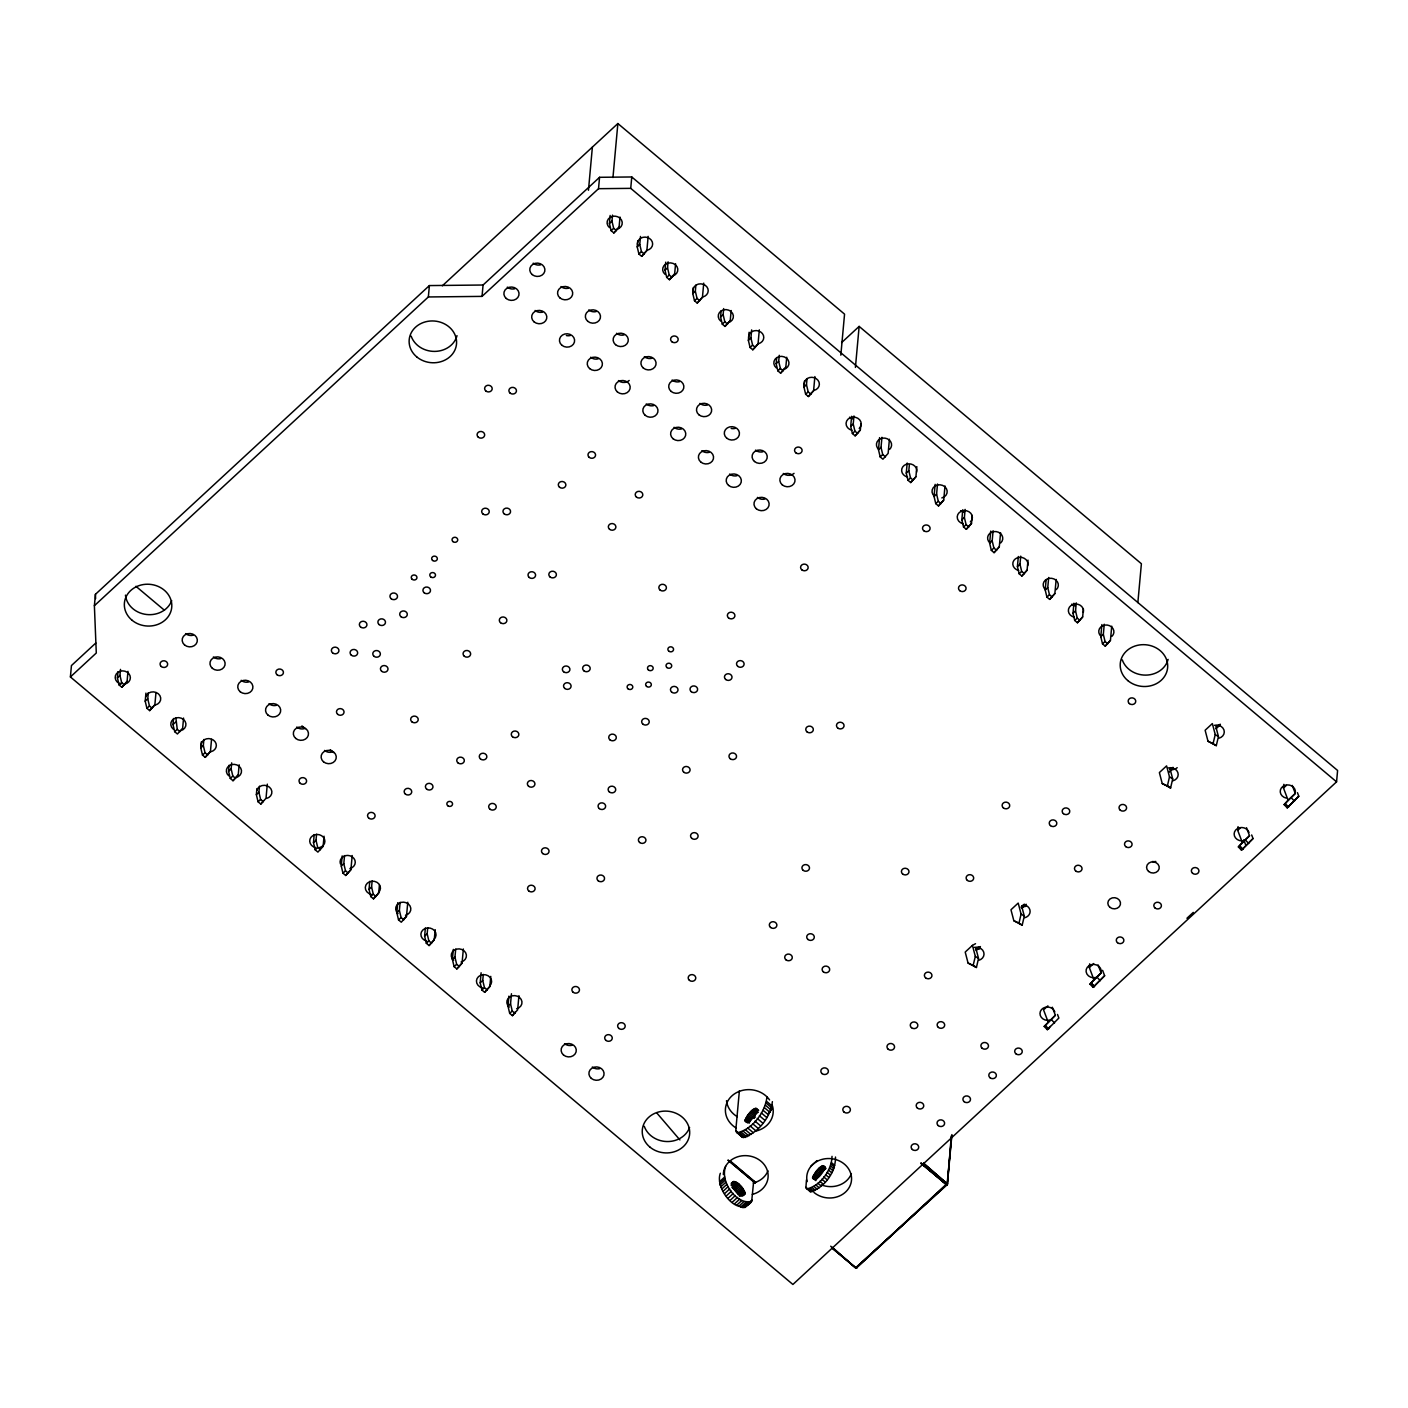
<?xml version="1.0" encoding="UTF-8"?>
<svg xmlns="http://www.w3.org/2000/svg" width="1408" height="1408" viewBox="0 0 1408 1408"><rect width="100%" height="100%" fill="white"/><g stroke="black" fill="none" stroke-linecap="round" stroke-linejoin="round"><path stroke-width="1.5" d="M745.149 1193.667C741.435 1199.651 731.861 1188.088 731.509 1182.949C736.05 1178.179 744.181 1188.704 745.149 1193.667L742.597 1196.026M951.685 1135.587L947.056 1184.902L945.93 1184.603L855.818 1268.027L947.478 1183.882L947.144 1184.85L920.85 1163.395M855.624 1268.01L857.102 1267.499L855.624 1268.01L832.533 1247.488M947.461 1183.67L946.37 1184.691L947.461 1183.987L951.28 1136.01M947.478 1184.093L946.581 1184.709L922.979 1164.31M70.4 676.949L96.29 653.013L94.389 605.704L428.349 296.965L482.029 296.384L483.067 285.014L599.562 177.302L631.77 176.968L1337.6 770.475L1336.562 781.845L792.898 1284.466L70.4 676.949L71.438 665.562L95.797 643.034M94.389 605.704L95.427 594.334L429.387 285.578L483.067 285.014M127.987 671.334L127.072 681.437L121.862 687.245L119.117 684.957L117.41 677.811L117.973 671.757M124.397 684.904L121.669 682.598L119.962 675.453L120.507 669.398M155.971 692.683L154.862 704.792L149.653 710.618L146.907 708.312L145.2 701.166L145.939 693.106M152.187 708.259L149.459 705.971L147.752 698.808L148.298 692.754M183.568 718.062L182.653 728.165L177.426 733.99L174.698 731.685L172.99 724.539L173.536 718.485M179.978 731.632L177.25 729.326L175.912 718.15M211.534 739.411L210.443 751.52L205.216 757.346L202.488 755.058L200.781 747.894L201.326 741.858M207.768 754.987L205.04 752.699L203.333 745.554L203.878 739.499M239.149 764.808L238.234 774.893L233.006 780.718L230.278 778.413L228.571 771.267L229.117 765.213M235.558 778.36L232.83 776.054L231.123 768.909L231.669 762.854M267.309 784.133L266.024 798.266L260.797 804.091L258.069 801.786L256.362 794.64L256.907 788.586M263.349 801.733L260.603 799.427L258.914 792.282L259.459 786.227M324.051 836.194L323.118 846.278L317.909 852.104L315.181 849.798L313.474 842.653L314.195 834.574M320.461 849.746L317.715 847.44L316.008 840.294L316.571 834.24M352.194 855.518L350.909 869.651L345.699 875.477L342.954 873.171L341.264 866.026L342.179 855.923M348.251 873.118L345.506 870.813L343.798 863.667L344.538 855.589M379.438 884.946L378.699 893.006L373.49 898.832L370.744 896.544L369.037 889.381L369.776 881.32M376.024 896.474L373.296 894.186L371.589 887.04L372.152 880.986M428.349 296.965L429.387 285.578M407.774 902.246L406.49 916.379L401.28 922.205L398.534 919.899L396.827 912.754L397.76 902.669M403.814 919.846L401.086 917.541L399.379 910.395L400.118 902.334M435.195 929.65L434.28 939.734L429.07 945.56L426.325 943.272L424.618 936.126L425.357 928.048M431.605 943.219L428.877 940.914L427.17 933.768L427.715 927.714M463.355 948.992L462.07 963.107L456.843 968.933L454.115 966.627L452.408 959.482L453.323 949.397M459.395 966.574L456.667 964.286L454.96 957.123L455.699 949.062M490.776 976.378L489.861 986.48L484.634 992.306L481.906 990L480.198 982.854L481.114 972.77M487.186 989.947L484.458 987.642L482.75 980.496L483.296 974.442M518.936 995.72L517.651 1009.835L512.424 1015.661L509.696 1013.373L507.989 1006.21L508.904 996.125M514.976 1013.302L512.248 1011.014L510.541 1003.869L511.456 993.766M588.456 190.274L592.381 147.101M482.029 296.384L598.523 188.69L599.562 177.302M612.955 177.514L617.866 123.534L844.554 314.142L840.822 355.168M619.995 217.043L619.08 227.128L613.87 232.954L611.125 230.666L609.418 223.502L610.157 215.442M616.405 230.595L613.677 228.307L611.97 221.162L612.515 215.107M1336.562 781.845L630.731 188.355L631.77 176.968M648.155 236.368L646.87 250.501L641.643 256.326L638.915 254.021L637.208 246.875L637.754 240.821M644.195 253.968L641.467 251.662L639.76 244.517L640.499 236.456M675.576 263.771L674.661 273.874L669.434 279.699L666.706 277.394L664.998 270.248L665.738 262.17M671.986 277.341L669.258 275.035L667.55 267.89L668.096 261.835M703.736 283.114L702.451 297.229L697.224 303.054L694.496 300.749L692.789 293.603L693.334 287.549M699.776 300.696L697.048 298.408L695.341 291.245L695.886 285.19M731.157 310.517L730.242 320.602L725.014 326.427L722.286 324.122L720.579 316.976L721.125 310.922A7.603 6.688 5.2 0 1 732.582 313.386A7.603 6.688 5.2 0 1 728.042 322.731M727.566 324.069L724.821 321.763L723.131 314.618L723.677 308.563M759.317 329.842L758.032 343.957L752.805 349.782L750.077 347.494L748.37 340.349L749.091 332.27M755.357 347.442L752.611 345.136L750.922 337.99L751.643 329.912M786.738 357.245L785.805 367.33L780.595 373.155L777.867 370.85L776.16 363.704L776.706 357.65M783.147 370.797L780.402 368.491L778.694 361.346L779.258 355.291M753.685 1181.136L751.678 1201.306C738.478 1219.152 714.331 1188.475 720.35 1173.269M751.678 1201.306C736.718 1205.6 719.664 1181.488 725.648 1166.475M739.394 1090.742L735.856 1129.48L737.088 1132.789C752.294 1129.515 765.23 1112.461 766.938 1096.99M814.88 376.57L813.595 390.702L808.386 396.528L805.64 394.222L803.95 387.077L804.496 381.022M810.938 394.17L808.192 391.864L806.485 384.718L807.048 378.664M736.314 1132.085L742.544 1137.4C757.75 1134.126 770.669 1117.09 772.376 1101.637M855.413 367.435L859.144 326.41L1141.395 563.746L1137.858 602.606M860.904 423.949L860.341 430.003L855.131 435.829L852.403 433.523L850.696 426.378L851.611 416.293M857.683 433.47L854.938 431.165L853.23 424.019L853.97 415.958M806.467 1179.851L805.922 1187.366L806.925 1188.88C820.389 1185.8 831.758 1170.365 832.022 1156.355M889.416 439.243L888.131 453.376L882.922 459.202L880.176 456.896L878.486 449.75L879.578 437.642M885.474 456.843L882.728 454.538L881.021 447.392L881.954 437.307M806.274 1188.282L810.198 1191.643C824.384 1188.334 835.912 1171.808 835.49 1157.042M916.837 466.646L915.922 476.731L910.712 482.557L907.966 480.269L906.259 473.106L907.192 463.021M913.264 480.198L910.518 477.91L908.811 470.765L909.374 464.71M944.997 485.971L943.712 500.104L938.502 505.93L935.757 503.624L934.05 496.478L935.158 484.37M941.037 503.571L938.309 501.266L936.602 494.12L937.517 484.035M972.242 515.398L971.502 523.477L966.293 529.285L963.547 526.997L961.84 519.851L962.755 509.749M968.827 526.944L966.099 524.638L964.392 517.493L965.131 509.414M1000.578 532.717L999.293 546.832L994.066 552.658L991.338 550.352L989.63 543.206L990.739 531.098M996.618 550.299L993.89 548.011L992.182 540.848L993.098 530.763M855.589 1267.834L947.32 1184.586L951.914 1134.602M1027.998 560.12L1027.083 570.205L1021.856 576.03L1019.128 573.725L1017.421 566.579L1018.336 556.494M1024.408 573.672L1021.68 571.366L1019.973 564.221L1020.712 556.142M1056.158 579.445L1054.874 593.56L1049.646 599.386L1046.918 597.098L1045.211 589.952L1046.126 579.85M1052.198 597.027L1049.47 594.739L1047.763 587.594L1048.678 577.491M1083.386 608.854L1082.664 616.933L1077.437 622.758L1074.709 620.453L1073.002 613.307L1073.917 603.222M1079.989 620.4L1077.261 618.094L1075.554 610.949L1076.275 602.888M1111.739 626.173L1110.454 640.306L1105.227 646.131L1102.499 643.826L1100.792 636.68L1101.883 624.571M1107.779 643.773L1105.034 641.467L1103.344 634.322L1104.259 624.237M1102.605 970.358L1104.629 975.744L1093.066 987.36L1089.986 984.122L1093.893 979.651L1089.334 967.56L1089.669 963.846M1251.677 834.962L1253.032 838.552L1241.469 850.168L1238.371 846.912L1242.296 842.459L1237.72 830.368L1238.072 826.654M1297.437 792.651L1298.792 796.242L1287.229 807.858L1284.149 804.619L1288.056 800.149L1283.498 788.058L1283.832 784.344M744.92 1120.645C747.595 1126.435 756.765 1114.062 757.574 1109.715C753.966 1105.104 746.258 1116.403 744.92 1120.645L747.648 1122.95M812.557 1177.862C815.232 1183.635 824.402 1171.28 825.211 1166.915C821.533 1162.445 813.894 1173.621 812.557 1177.862L815.83 1180.626M856.258 1268.027L856.715 1267.834M947.003 1182.949L946.598 1184.621M947.144 1183.23L945.93 1184.603L947.285 1184.392M972.435 945.384L965.202 952.072L968.07 963.054L973.139 965.466L975.322 956.366L972.435 945.384L975.533 943.694M968.07 963.054L976.448 967.419L978.525 958.408L975.92 948.464L978.894 946.845M1021.082 914.056L1019.005 923.067L1013.848 920.744L1010.962 909.762L1018.195 903.074L1021.082 914.056L1024.285 916.098L1022.208 925.109L1018.899 923.155M1162.234 783.552L1167.408 785.858L1169.485 776.864L1166.598 765.882L1159.365 772.57L1162.234 783.552L1170.611 787.917L1172.688 778.906L1170.083 768.962L1173.058 767.342M1216.371 745.606L1213.062 743.653L1215.245 734.554L1212.358 723.571L1205.125 730.259L1208.011 741.242L1216.266 745.694L1218.448 736.595L1215.843 726.651L1220.314 724.222M946.669 1183.741L946.933 1185.043M947.373 1183.6C945.965 1185.571 946.827 1182.773 947.038 1184.779M822.747 1165.63L826.021 1168.394L819.843 1173.726L816.13 1179.675L812.856 1176.912M121.862 687.245L127.072 681.437M149.653 710.618L154.862 704.792M205.216 757.346L210.443 751.52M613.87 232.954L619.08 227.128M233.006 780.718L238.234 774.893M641.643 256.326L646.87 250.501M260.797 804.091L263.472 800.606M669.434 279.699L674.661 273.874M697.224 303.054L702.451 297.229M725.014 326.427L730.242 320.602M345.699 875.477L350.909 869.651M752.805 349.782L758.032 343.957M373.49 898.832L378.699 893.006M780.595 373.155L785.805 367.33M808.386 396.528L813.595 390.702M429.07 945.56L434.28 939.734M855.131 435.829L860.341 430.003M456.843 968.933L462.07 963.107M484.634 992.306L489.861 986.48M910.712 482.557L915.922 476.731M512.424 1015.661L515.099 1012.194M938.502 505.93L943.712 500.104M966.293 529.285L971.502 523.477M994.066 552.658L999.293 546.832M1021.856 576.03L1027.083 570.205M1049.646 599.386L1054.874 593.56M1077.437 622.758L1082.664 616.933M1105.227 646.131L1110.454 640.306M1057.514 1014.464L1058.869 1018.054L1047.306 1029.67L1044.208 1026.432L1055.366 1015.274L1052.322 1007.213M1044.208 1026.432L1055.366 1015.274M1047.306 1029.67L1050.192 1026.397M1089.986 984.122L1101.126 972.963L1098.082 964.902M1093.066 987.36L1104.629 975.744M1238.371 846.912L1249.53 835.771L1246.485 827.71M1241.469 850.168L1253.032 838.552M1284.149 804.619L1295.29 793.461L1292.245 785.4M1287.229 807.858L1298.792 796.242M831.582 1247.717L855.659 1267.746L830.702 1246.203M442.341 285.806L617.866 123.534M117.41 677.811L119.962 675.453M609.418 223.502L611.97 221.162M119.117 684.957L121.669 682.598M611.125 230.666L613.677 228.307M145.2 701.166L147.752 698.808M637.208 246.875L639.76 244.517M146.907 708.312L149.459 705.971M638.915 254.021L641.467 251.662M172.99 724.539L175.542 722.181M664.998 270.248L667.55 267.89M174.698 731.685L177.25 729.326M666.706 277.394L669.258 275.035M200.781 747.894L203.333 745.554M692.789 293.603L695.341 291.245M202.488 755.058L205.04 752.699M694.496 300.749L697.048 298.408M228.571 771.267L231.123 768.909M720.579 316.976L723.131 314.618M230.278 778.413L232.83 776.054M722.286 324.122L724.821 321.763M256.362 794.64L258.914 792.282M748.37 340.349L750.922 337.99M258.069 801.786L260.603 799.427M750.077 347.494L752.611 345.136M776.16 363.704L778.694 361.346M777.867 370.85L780.402 368.491M841.614 342.602L859.144 326.41M803.95 387.077L806.485 384.718M313.474 842.653L316.008 840.294M805.64 394.222L808.192 391.864M315.181 849.798L317.715 847.44M320.584 848.637L323.118 846.278M341.264 866.026L343.798 863.667M342.954 873.171L345.506 870.813M850.696 426.378L853.23 424.019M852.403 433.523L854.938 431.165M369.037 889.381L371.589 887.04M370.744 896.544L373.296 894.186M878.486 449.75L881.021 447.392M880.176 456.896L882.728 454.538M396.827 912.754L399.379 910.395M398.534 919.899L401.086 917.541M403.938 918.738L406.49 916.379M906.259 473.106L908.811 470.765M907.966 480.269L910.518 477.91M424.618 936.126L427.17 933.768M426.325 943.272L428.877 940.914M934.05 496.478L936.602 494.12M935.757 503.624L938.309 501.266M452.408 959.482L454.96 957.123M454.115 966.627L456.667 964.286M961.84 519.851L964.392 517.493M963.547 526.997L966.099 524.638M480.198 982.854L482.75 980.496M481.906 990L484.458 987.642M989.63 543.206L992.182 540.848M991.338 550.352L993.89 548.011M507.989 1006.21L510.541 1003.869M509.696 1013.373L512.248 1011.014M1017.421 566.579L1019.973 564.221M1019.128 573.725L1021.68 571.366M1045.211 589.952L1047.763 587.594M1046.918 597.098L1049.47 594.739M1073.002 613.307L1075.554 610.949M1074.709 620.453L1077.261 618.094M1100.792 636.68L1103.344 634.322M1102.499 643.826L1105.034 641.467M1021.029 907.174L1024.25 904.2M976.078 950.576L980.426 946.563M1021.856 908.266L1026.186 904.253M1168.798 772.411L1173.146 768.398M1216.019 728.763L1220.349 724.75M1213.062 743.653L1208.011 741.242M1047.904 1005.858L1043.557 1009.87L1048.133 1021.962M1089.334 967.56L1093.664 963.547M1237.72 830.368L1240.624 827.693M1283.498 788.058L1286.384 785.382M1093.893 979.651L1101.126 972.963M1242.296 842.459L1249.53 835.771M1288.056 800.149L1295.29 793.461M1285.469 803.88L1288.654 807.03M1186.944 918.262L1193.28 912.402M719.576 1181.682L724.698 1176.982M719.629 1183.213L724.733 1178.514M719.998 1184.99L725.12 1180.291M720.702 1186.979L725.824 1182.28M721.706 1189.109L726.827 1184.41M723.008 1191.344L728.112 1186.645M731.35 1183.67L733.902 1181.312M731.016 1185.131L734.853 1181.611M732.054 1185.606L735.891 1182.086M724.557 1193.632L729.661 1188.933M731.896 1187.454L737 1182.755M744.058 1190.517L738.936 1195.198L733.04 1188.299L738.162 1183.6M726.317 1195.902L731.421 1191.203M739.323 1184.568L734.202 1189.267L738.742 1184.075L733.04 1188.299M735.328 1190.358L740.45 1185.659M728.235 1198.102L733.357 1193.403M736.402 1191.538L741.506 1186.838M737.37 1192.752L742.491 1188.07M730.294 1200.197L735.398 1195.498M738.232 1194.002L743.336 1189.302M732.406 1202.098L737.528 1197.398M739.499 1196.36L744.603 1191.661M741.136 1196.254L744.973 1192.734M734.554 1203.805L739.675 1199.106M736.666 1205.23L741.787 1200.531M738.69 1206.374L743.811 1201.675M740.59 1207.184L745.694 1202.485M742.298 1207.659L747.402 1202.96M749.408 1202.397L751.978 1200.056M743.776 1207.765L748.898 1203.066M745.008 1207.518L751.062 1202.238M810.621 1166.475L817.01 1160.597M946.264 1184.85L856.557 1267.939M855.483 1267.64L831.952 1247.893M1024.654 904.534L1021.68 906.154L1024.285 916.098M598.523 188.69L630.731 188.355M1022.102 925.197L1013.848 920.744M1215.245 734.554L1218.448 736.595M1169.485 776.864L1172.688 778.906M1167.408 785.858L1170.611 787.917M1167.302 785.963L1170.506 788.005M975.322 956.366L978.525 958.408M973.245 965.378L976.448 967.419M973.139 965.466L976.342 967.507M135.925 586.291L164.454 610.28M301.963 725.912L305.29 728.71M330.317 749.742L333.661 752.576M923.595 1163.149L947.214 1183.846M923.525 1163.43L946.862 1183.371M923.366 1163.747L946.933 1184.093M923.261 1163.941L946.528 1183.917M921.166 1163.061L946.352 1184.445M921.008 1163.237L946.088 1184.445M766.533 1101.285L771.989 1105.914M766.198 1103.133L771.654 1107.744M765.494 1105.28L770.95 1109.891M831.459 1162.621L834.733 1165.402M764.421 1107.674L769.877 1112.285M831.178 1164.17L834.451 1166.933M830.579 1165.947L833.853 1168.728M763.03 1110.261L768.486 1114.872M829.699 1167.954L832.973 1170.717M755.92 1108.114L758.648 1110.419M761.358 1112.971L766.814 1117.582M828.538 1170.101L831.811 1172.864M755.11 1108.413L757.838 1110.718M754.195 1108.923L758.296 1112.373M821.85 1166.123L825.123 1168.886M753.21 1109.61L757.293 1113.059M820.846 1166.81L824.12 1169.59M827.147 1172.354L830.421 1175.117M759.422 1115.734L764.878 1120.346M752.154 1110.454L756.237 1113.922M819.79 1167.672L823.064 1170.435M819.245 1168.147L822.518 1170.91M751.062 1111.458L755.146 1114.907M818.699 1168.658L821.973 1171.438M825.546 1174.659L828.802 1177.422M749.989 1112.566L755.445 1117.178M757.293 1118.498L762.749 1123.109M817.626 1169.766L820.899 1172.547M748.933 1113.746L754.389 1118.374M816.57 1170.963L819.843 1173.726M823.768 1176.965L827.042 1179.728M747.965 1114.995L752.048 1118.445M815.602 1172.195L818.875 1174.976M755.022 1121.173L760.478 1125.784M747.067 1116.245L751.168 1119.694M814.704 1173.445L817.978 1176.226M821.867 1179.2L825.141 1181.963M746.31 1117.459L750.394 1120.926M813.947 1174.677L817.221 1177.44M752.646 1123.725L758.102 1128.336M819.878 1181.312L823.152 1184.093M745.677 1118.621L749.76 1122.088M813.314 1175.838L816.587 1178.602M745.202 1119.694L749.302 1123.162M750.235 1126.048L755.691 1130.659M817.872 1183.266L821.146 1186.029M815.883 1184.99L819.157 1187.754M747.842 1128.125L753.298 1132.736M813.965 1186.451L817.238 1189.232M745.536 1129.885L750.992 1134.496M812.152 1187.63L815.426 1190.394M743.371 1131.293L748.827 1135.904M810.515 1188.475L813.789 1191.238M809.072 1188.968L812.346 1191.731M741.4 1132.296L746.856 1136.907M805.922 1187.366L811.131 1191.872M739.675 1132.894L745.131 1137.506M735.891 1130.976L742.544 1137.4M738.214 1133.053L743.67 1137.664M730.558 1161.23L755.621 1182.438M730.242 1161.477L755.462 1182.579M728.288 1160.227L755.163 1182.79M727.954 1160.21L754.917 1182.896M810.198 1191.643L809.195 1190.13M1291.382 797.914L1294.48 801.17M1245.622 840.224L1248.702 843.48M1242.894 849.341L1239.797 846.085L1242.789 849.429M1097.219 977.434L1100.317 980.672M1091.394 983.294L1094.491 986.533M1091.306 983.382L1094.386 986.638M1051.459 1019.726L1054.539 1022.982M1045.528 1025.693L1048.731 1028.843M657.096 1113.306L679.906 1139.934M1243.757 839.854L1245.798 845.24M95.427 594.334L95.603 598.629M720.65 321.077A7.603 6.688 5.2 0 1 721.248 310.851M457.019 335.65A23.76 20.891 5.2 0 1 434.72 351.402A23.76 20.891 5.2 0 1 411.171 336.142M1049.787 1020.131A7.603 6.688 5.2 0 1 1040.301 1015.502A7.603 6.688 5.2 0 1 1045.352 1007.266A7.603 6.688 5.2 0 1 1054.838 1011.894M171.706 600.635A23.76 20.891 5.2 0 1 146.467 614.486A23.76 20.891 5.2 0 1 125.453 595.126M637.789 245.608A7.603 6.688 5.2 0 1 642.822 237.354A7.603 6.688 5.2 0 1 652.309 241.982A7.603 6.688 5.2 0 1 647.275 250.237M689.586 1127.509A23.76 20.891 5.2 0 1 666.829 1141.536A23.76 20.891 5.2 0 1 644.283 1126.294M707.344 405.046A7.603 6.688 5.2 0 1 699.934 403.392M804.514 385.81A7.603 6.688 5.2 0 1 809.547 377.555A7.603 6.688 5.2 0 1 819.034 382.184A7.603 6.688 5.2 0 1 814 390.438M1045.581 589.723A7.603 6.688 5.2 0 1 1045.194 580.272A7.603 6.688 5.2 0 1 1055.93 580.149A7.603 6.688 5.2 0 1 1056.317 589.618M1095.882 977.522A7.603 6.688 5.2 0 1 1086.114 971.749A7.603 6.688 5.2 0 1 1094.051 964.41A7.603 6.688 5.2 0 1 1101.056 972.734M453.658 960.362A7.603 6.688 5.2 0 1 454.256 950.136A7.603 6.688 5.2 0 1 465.608 952.67A7.603 6.688 5.2 0 1 461.067 962.016M571.947 1045.299A7.603 6.688 5.2 0 1 564.555 1043.645M609.488 227.621A7.603 6.688 5.2 0 1 610.086 217.395A7.603 6.688 5.2 0 1 621.438 219.93A7.603 6.688 5.2 0 1 616.898 229.275M665.069 274.349A7.603 6.688 5.2 0 1 665.667 264.123A7.603 6.688 5.2 0 1 677.002 266.658A7.603 6.688 5.2 0 1 672.461 276.003M693.352 292.336A7.603 6.688 5.2 0 1 698.403 284.082A7.603 6.688 5.2 0 1 707.89 288.728A7.603 6.688 5.2 0 1 702.838 296.965M256.907 790.346A7.603 6.688 5.2 0 1 269.491 787.213A7.603 6.688 5.2 0 1 266.534 798.442M228.765 775.826A7.603 6.688 5.2 0 1 229.363 765.6A7.603 6.688 5.2 0 1 240.698 768.134A7.603 6.688 5.2 0 1 236.157 777.48M201.467 747.085A7.603 6.688 5.2 0 1 206.518 738.83A7.603 6.688 5.2 0 1 216.005 743.459A7.603 6.688 5.2 0 1 210.954 751.714M173.184 729.08A7.603 6.688 5.2 0 1 173.782 718.872A7.603 6.688 5.2 0 1 185.134 721.406A7.603 6.688 5.2 0 1 180.576 730.734M145.763 696.89A7.603 6.688 5.2 0 1 158.33 693.757A7.603 6.688 5.2 0 1 155.39 704.986M121.07 684.059A7.603 6.688 5.2 0 1 116.406 673.798A7.603 6.688 5.2 0 1 128.85 673.675A7.603 6.688 5.2 0 1 125.013 684.006M509.238 1007.09A7.603 6.688 5.2 0 1 509.837 996.864A7.603 6.688 5.2 0 1 521.171 999.398A7.603 6.688 5.2 0 1 516.63 1008.744M748.933 339.064A7.603 6.688 5.2 0 1 753.966 330.827A7.603 6.688 5.2 0 1 763.453 335.456A7.603 6.688 5.2 0 1 758.419 343.71M735.117 428.402A7.603 6.688 5.2 0 1 731.192 428.454M776.213 367.805A7.603 6.688 5.2 0 1 776.829 357.597A7.603 6.688 5.2 0 1 788.163 360.131A7.603 6.688 5.2 0 1 783.622 369.459M851.946 430.25A7.603 6.688 5.2 0 1 846.648 421.027A7.603 6.688 5.2 0 1 857.789 418.246A7.603 6.688 5.2 0 1 859.214 428.454M681.454 428.965A7.603 6.688 5.2 0 1 674.045 427.31M1018.67 570.451A7.603 6.688 5.2 0 1 1012.986 562.32A7.603 6.688 5.2 0 1 1022.085 557.498A7.603 6.688 5.2 0 1 1027.787 565.629M1101.162 636.469A7.603 6.688 5.2 0 1 1100.774 627A7.603 6.688 5.2 0 1 1111.51 626.894A7.603 6.688 5.2 0 1 1111.898 636.346M907.526 476.995A7.603 6.688 5.2 0 1 901.824 468.846A7.603 6.688 5.2 0 1 910.923 464.024A7.603 6.688 5.2 0 1 916.626 472.155M934.419 496.267A7.603 6.688 5.2 0 1 935.035 486.042A7.603 6.688 5.2 0 1 946.37 488.576A7.603 6.688 5.2 0 1 941.829 497.922M963.09 523.723A7.603 6.688 5.2 0 1 957.81 514.483A7.603 6.688 5.2 0 1 968.933 511.72A7.603 6.688 5.2 0 1 970.358 521.91M990 542.995A7.603 6.688 5.2 0 1 989.63 533.544A7.603 6.688 5.2 0 1 1000.366 533.421A7.603 6.688 5.2 0 1 1000.736 542.89M371.184 894.344A7.603 6.688 5.2 0 1 365.886 885.104A7.603 6.688 5.2 0 1 377.01 882.341A7.603 6.688 5.2 0 1 378.435 892.531M340.419 863.914A7.603 6.688 5.2 0 1 345.453 855.659A7.603 6.688 5.2 0 1 354.939 860.288A7.603 6.688 5.2 0 1 349.906 868.542M482.328 987.818A7.603 6.688 5.2 0 1 477.048 978.578A7.603 6.688 5.2 0 1 488.171 975.797A7.603 6.688 5.2 0 1 489.597 986.005M1074.251 617.179A7.603 6.688 5.2 0 1 1068.549 609.048A7.603 6.688 5.2 0 1 1077.666 604.226A7.603 6.688 5.2 0 1 1083.35 612.357M315.603 847.616A7.603 6.688 5.2 0 1 310.939 837.355A7.603 6.688 5.2 0 1 323.365 837.232A7.603 6.688 5.2 0 1 319.528 847.581M220.792 658.61A7.603 6.688 5.2 0 1 213.4 656.955M598.083 358.882A7.603 6.688 5.2 0 1 590.674 357.227M193.002 635.254A7.603 6.688 5.2 0 1 185.61 633.6M651.763 358.301A7.603 6.688 5.2 0 1 644.354 356.646M629.2 380.477A7.603 6.688 5.2 0 1 618.464 380.582M772.394 1107.955A23.954 21.05 5.2 0 1 767.853 1114.027M737.282 1116.702A23.954 21.05 5.2 0 1 726.51 1100.686M772.182 1104.998A23.954 21.05 5.2 0 1 756.307 1130.976M736.243 1128.072A23.954 21.05 5.2 0 1 732.547 1095.318A23.954 21.05 5.2 0 1 769.595 1099.947M679.554 381.674A7.603 6.688 5.2 0 1 672.144 380.019M723.325 1174.554A22.44 19.712 5.2 0 1 743.794 1155.669A22.44 19.712 5.2 0 1 767.73 1172.054A22.44 19.712 5.2 0 1 752.294 1194.389M767.976 1170.805A22.44 19.712 5.2 0 1 753.333 1183.002M851.4 1173.709A22.44 19.712 5.2 0 1 821.48 1184.902M807.154 1181.646A22.44 19.712 5.2 0 1 831.829 1158.731A22.44 19.712 5.2 0 1 849.464 1187.014A22.44 19.712 5.2 0 1 813.877 1192.4M304.163 728.71A7.603 6.688 5.2 0 1 296.754 727.056M276.373 705.355A7.603 6.688 5.2 0 1 268.981 703.701M248.582 681.982A7.603 6.688 5.2 0 1 241.19 680.328M331.954 752.083A7.603 6.688 5.2 0 1 324.544 750.429M599.738 1068.654A7.603 6.688 5.2 0 1 592.346 1067M1168.376 767.941A7.603 6.688 5.2 0 1 1177.862 772.57A7.603 6.688 5.2 0 1 1172.829 780.824M1243.95 840.629A7.603 6.688 5.2 0 1 1234.464 836A7.603 6.688 5.2 0 1 1239.515 827.746A7.603 6.688 5.2 0 1 1249.002 832.392M974.213 947.443A7.603 6.688 5.2 0 1 983.699 952.072A7.603 6.688 5.2 0 1 978.666 960.326M1024.232 904.798A7.603 6.688 5.2 0 1 1030.11 911.187A7.603 6.688 5.2 0 1 1024.742 917.717M852.984 418.88A7.603 6.688 5.2 0 1 849.499 417.19M426.747 941.072A7.603 6.688 5.2 0 1 421.467 931.85A7.603 6.688 5.2 0 1 432.59 929.069A7.603 6.688 5.2 0 1 434.016 939.277M398.077 913.616A7.603 6.688 5.2 0 1 398.675 903.408A7.603 6.688 5.2 0 1 410.027 905.942A7.603 6.688 5.2 0 1 405.486 915.27M1025.781 906.33A7.603 6.688 5.2 0 1 1021.856 906.382M878.856 449.539A7.603 6.688 5.2 0 1 878.469 440.07A7.603 6.688 5.2 0 1 889.205 439.965A7.603 6.688 5.2 0 1 889.574 449.416M964.128 512.336A7.603 6.688 5.2 0 1 960.661 510.646M1075.29 605.81A7.603 6.688 5.2 0 1 1071.822 604.102M764.808 499.066A7.603 6.688 5.2 0 1 757.416 497.411M794.042 473.37A7.603 6.688 5.2 0 1 783.306 473.475M737.018 475.71A7.603 6.688 5.2 0 1 729.626 474.056M762.907 451.774A7.603 6.688 5.2 0 1 755.515 450.12M709.245 452.338A7.603 6.688 5.2 0 1 701.835 450.683M653.664 405.61A7.603 6.688 5.2 0 1 646.254 403.955M1286.12 798.072A7.603 6.688 5.2 0 1 1280.418 789.923A7.603 6.688 5.2 0 1 1289.534 785.101A7.603 6.688 5.2 0 1 1295.219 793.232M623.973 334.946A7.603 6.688 5.2 0 1 616.563 333.291M570.293 335.509A7.603 6.688 5.2 0 1 566.368 335.544M596.182 311.573A7.603 6.688 5.2 0 1 588.773 309.918M542.502 312.136A7.603 6.688 5.2 0 1 535.11 310.482M568.392 288.2A7.603 6.688 5.2 0 1 560.982 286.563M514.712 288.781A7.603 6.688 5.2 0 1 507.32 287.126M540.602 264.845A7.603 6.688 5.2 0 1 533.21 263.19M1214.47 725.331A7.603 6.688 5.2 0 1 1223.957 729.96A7.603 6.688 5.2 0 1 1218.906 738.214M979.686 948.939A7.603 6.688 5.2 0 1 975.762 948.992M1177.194 767.677A7.603 6.688 5.2 0 1 1169.925 769.49M1155.81 861.45A6.354 5.597 5.2 0 1 1152.518 861.485M1168.112 659.384A23.76 20.891 5.2 0 1 1145.813 675.118A23.76 20.891 5.2 0 1 1122.282 659.859M559.504 487.221A3.802 3.344 5.2 0 0 565.787 485.654A3.802 3.344 5.2 0 0 560.982 481.606A3.802 3.344 5.2 0 0 559.504 487.221M912.331 1149.509A3.802 3.344 5.2 0 0 918.632 1147.942A3.802 3.344 5.2 0 0 913.81 1143.894A3.802 3.344 5.2 0 0 912.331 1149.509M982.098 1048.221A3.802 3.344 5.2 0 0 988.398 1046.654A3.802 3.344 5.2 0 0 983.576 1042.606A3.802 3.344 5.2 0 0 982.098 1048.221M416.662 356.822A23.76 20.891 5.2 0 0 455.981 347.037A23.76 20.891 5.2 0 0 425.885 321.728A23.76 20.891 5.2 0 0 416.662 356.822M131.877 620.101A23.76 20.891 5.2 0 0 171.213 610.315A23.76 20.891 5.2 0 0 141.117 585.006A23.76 20.891 5.2 0 0 131.877 620.101M599.262 808.579A3.802 3.344 5.2 0 0 605.546 807.013A3.802 3.344 5.2 0 0 600.741 802.965A3.802 3.344 5.2 0 0 599.262 808.579M917.382 1108.061A3.802 3.344 5.2 0 0 923.666 1106.494A3.802 3.344 5.2 0 0 918.861 1102.446A3.802 3.344 5.2 0 0 917.382 1108.061M666.917 667.533A2.851 2.517 5.2 0 0 671.651 666.354A2.851 2.517 5.2 0 0 668.026 663.309A2.851 2.517 5.2 0 0 666.917 667.533M649.774 1146.974A23.76 20.891 5.2 0 0 689.093 1137.189A23.76 20.891 5.2 0 0 658.997 1111.88A23.76 20.891 5.2 0 0 649.774 1146.974M911.469 1027.682A3.802 3.344 5.2 0 0 917.752 1026.115A3.802 3.344 5.2 0 0 912.947 1022.067A3.802 3.344 5.2 0 0 911.469 1027.682M967.314 880.387A3.802 3.344 5.2 0 0 973.597 878.821A3.802 3.344 5.2 0 0 968.792 874.773A3.802 3.344 5.2 0 0 967.314 880.387M698.896 414.762A7.603 6.688 5.2 0 0 711.48 411.629A7.603 6.688 5.2 0 0 701.853 403.533A7.603 6.688 5.2 0 0 698.896 414.762M240.152 691.715A7.603 6.688 5.2 0 0 252.736 688.582A7.603 6.688 5.2 0 0 243.109 680.486A7.603 6.688 5.2 0 0 240.152 691.715M381.638 671.282A3.802 3.344 5.2 0 0 387.922 669.715A3.802 3.344 5.2 0 0 383.117 665.667A3.802 3.344 5.2 0 0 381.638 671.282M1155.018 907.984A3.802 3.344 5.2 0 0 1161.318 906.418A3.802 3.344 5.2 0 0 1156.496 902.37A3.802 3.344 5.2 0 0 1155.018 907.984M1129.357 703.595A3.802 3.344 5.2 0 0 1135.658 702.029A3.802 3.344 5.2 0 0 1130.835 697.981A3.802 3.344 5.2 0 0 1129.357 703.595M411.858 721.829A3.802 3.344 5.2 0 0 418.141 720.262A3.802 3.344 5.2 0 0 413.336 716.214A3.802 3.344 5.2 0 0 411.858 721.829M573.074 992.218A3.802 3.344 5.2 0 0 579.374 990.651A3.802 3.344 5.2 0 0 574.552 986.603A3.802 3.344 5.2 0 0 573.074 992.218M823.31 971.819A3.802 3.344 5.2 0 0 829.594 970.253A3.802 3.344 5.2 0 0 824.789 966.205A3.802 3.344 5.2 0 0 823.31 971.819M785.91 959.798A3.802 3.344 5.2 0 0 792.194 958.232A3.802 3.344 5.2 0 0 787.389 954.184A3.802 3.344 5.2 0 0 785.91 959.798M609.928 739.851A3.802 3.344 5.2 0 0 616.211 738.285A3.802 3.344 5.2 0 0 611.406 734.237A3.802 3.344 5.2 0 0 609.928 739.851M888.166 1049.224A3.802 3.344 5.2 0 0 894.467 1047.658A3.802 3.344 5.2 0 0 889.645 1043.61A3.802 3.344 5.2 0 0 888.166 1049.224M512.477 736.736A3.802 3.344 5.2 0 0 518.76 735.17A3.802 3.344 5.2 0 0 513.955 731.122A3.802 3.344 5.2 0 0 512.477 736.736M432.555 560.437A2.851 2.517 5.2 0 0 437.272 559.258A2.851 2.517 5.2 0 0 433.664 556.213A2.851 2.517 5.2 0 0 432.555 560.437M925.584 977.838A3.802 3.344 5.2 0 0 931.867 976.272A3.802 3.344 5.2 0 0 927.062 972.224A3.802 3.344 5.2 0 0 925.584 977.838M489.878 809.142A3.802 3.344 5.2 0 0 496.162 807.576A3.802 3.344 5.2 0 0 491.357 803.528A3.802 3.344 5.2 0 0 489.878 809.142M412.157 579.286A2.851 2.517 5.2 0 0 416.891 578.107A2.851 2.517 5.2 0 0 413.283 575.062A2.851 2.517 5.2 0 0 412.157 579.286M822.026 1073.582A3.802 3.344 5.2 0 0 828.309 1072.016A3.802 3.344 5.2 0 0 823.504 1067.968A3.802 3.344 5.2 0 0 822.026 1073.582M542.678 853.53A3.802 3.344 5.2 0 0 548.962 851.963A3.802 3.344 5.2 0 0 544.157 847.915A3.802 3.344 5.2 0 0 542.678 853.53M430.69 576.875A2.851 2.517 5.2 0 0 435.424 575.696A2.851 2.517 5.2 0 0 431.798 572.651A2.851 2.517 5.2 0 0 430.69 576.875M728.534 617.918A3.802 3.344 5.2 0 0 734.835 616.352A3.802 3.344 5.2 0 0 730.013 612.322A3.802 3.344 5.2 0 0 728.534 617.918M636.416 497.059A3.802 3.344 5.2 0 0 642.717 495.493A3.802 3.344 5.2 0 0 637.894 491.445A3.802 3.344 5.2 0 0 636.416 497.059M668.765 651.112A2.851 2.517 5.2 0 0 673.499 649.933A2.851 2.517 5.2 0 0 669.891 646.888A2.851 2.517 5.2 0 0 668.765 651.112M609.33 791.912A3.802 3.344 5.2 0 0 615.63 790.346A3.802 3.344 5.2 0 0 610.808 786.298A3.802 3.344 5.2 0 0 609.33 791.912M368.738 818.118A3.802 3.344 5.2 0 0 375.021 816.552A3.802 3.344 5.2 0 0 370.216 812.504A3.802 3.344 5.2 0 0 368.738 818.118M337.674 714.331A3.802 3.344 5.2 0 0 343.957 712.765A3.802 3.344 5.2 0 0 339.152 708.717A3.802 3.344 5.2 0 0 337.674 714.331M807.91 939.453A3.802 3.344 5.2 0 0 814.211 937.886A3.802 3.344 5.2 0 0 809.389 933.838A3.802 3.344 5.2 0 0 807.91 939.453M373.982 656.269A3.802 3.344 5.2 0 0 380.283 654.702A3.802 3.344 5.2 0 0 375.461 650.654A3.802 3.344 5.2 0 0 373.982 656.269M646.536 686.382A2.851 2.517 5.2 0 0 651.27 685.203A2.851 2.517 5.2 0 0 647.645 682.158A2.851 2.517 5.2 0 0 646.536 686.382M628.003 688.794A2.851 2.517 5.2 0 0 632.738 687.614A2.851 2.517 5.2 0 0 629.112 684.57A2.851 2.517 5.2 0 0 628.003 688.794M351.296 655.178A3.802 3.344 5.2 0 0 357.579 653.611A3.802 3.344 5.2 0 0 352.774 649.563A3.802 3.344 5.2 0 0 351.296 655.178M618.834 1028.403A3.802 3.344 5.2 0 0 625.117 1026.837A3.802 3.344 5.2 0 0 620.312 1022.789A3.802 3.344 5.2 0 0 618.834 1028.403M452.936 541.587A2.851 2.517 5.2 0 0 457.67 540.408A2.851 2.517 5.2 0 0 454.045 537.363A2.851 2.517 5.2 0 0 452.936 541.587M801.786 569.835A3.802 3.344 5.2 0 0 808.069 568.269A3.802 3.344 5.2 0 0 803.264 564.221A3.802 3.344 5.2 0 0 801.786 569.835M447.744 805.71A2.851 2.517 5.2 0 0 452.478 804.531A2.851 2.517 5.2 0 0 448.853 801.486A2.851 2.517 5.2 0 0 447.744 805.71M563.552 671.722A3.802 3.344 5.2 0 0 569.835 670.155A3.802 3.344 5.2 0 0 565.03 666.107A3.802 3.344 5.2 0 0 563.552 671.722M902.616 873.981A3.802 3.344 5.2 0 0 908.899 872.414A3.802 3.344 5.2 0 0 904.094 868.366A3.802 3.344 5.2 0 0 902.616 873.981M583.827 670.771A3.802 3.344 5.2 0 0 590.11 669.205A3.802 3.344 5.2 0 0 585.306 665.157A3.802 3.344 5.2 0 0 583.827 670.771M837.672 727.971A3.802 3.344 5.2 0 0 843.973 726.405A3.802 3.344 5.2 0 0 839.15 722.357A3.802 3.344 5.2 0 0 837.672 727.971M300.221 783.341A3.802 3.344 5.2 0 0 306.504 781.774A3.802 3.344 5.2 0 0 301.699 777.726A3.802 3.344 5.2 0 0 300.221 783.341M1050.438 825.616A3.802 3.344 5.2 0 0 1056.722 824.05A3.802 3.344 5.2 0 0 1051.917 820.002A3.802 3.344 5.2 0 0 1050.438 825.616M564.731 688.424A3.802 3.344 5.2 0 0 571.014 686.858A3.802 3.344 5.2 0 0 566.21 682.81A3.802 3.344 5.2 0 0 564.731 688.424M529.214 577.456A3.802 3.344 5.2 0 0 535.515 575.872A3.802 3.344 5.2 0 0 530.693 571.842A3.802 3.344 5.2 0 0 529.214 577.456M691.222 691.662A3.802 3.344 5.2 0 0 697.523 690.096A3.802 3.344 5.2 0 0 692.701 686.048A3.802 3.344 5.2 0 0 691.222 691.662M1063.374 813.648A3.802 3.344 5.2 0 0 1069.675 812.082A3.802 3.344 5.2 0 0 1064.853 808.034A3.802 3.344 5.2 0 0 1063.374 813.648M457.952 762.872A3.802 3.344 5.2 0 0 464.235 761.306A3.802 3.344 5.2 0 0 459.413 757.258A3.802 3.344 5.2 0 0 457.952 762.872M550.018 576.946A3.802 3.344 5.2 0 0 556.301 575.379A3.802 3.344 5.2 0 0 551.496 571.331A3.802 3.344 5.2 0 0 550.018 576.946M730.171 758.683A3.802 3.344 5.2 0 0 736.454 757.117A3.802 3.344 5.2 0 0 731.65 753.069A3.802 3.344 5.2 0 0 730.171 758.683M689.392 980.338A3.802 3.344 5.2 0 0 695.693 978.771A3.802 3.344 5.2 0 0 690.87 974.723A3.802 3.344 5.2 0 0 689.392 980.338M426.606 789.078A3.802 3.344 5.2 0 0 432.89 787.512A3.802 3.344 5.2 0 0 428.085 783.464A3.802 3.344 5.2 0 0 426.606 789.078M803.123 870.302A3.802 3.344 5.2 0 0 809.406 868.736A3.802 3.344 5.2 0 0 804.602 864.688A3.802 3.344 5.2 0 0 803.123 870.302M683.725 772.182A3.802 3.344 5.2 0 0 690.008 770.616A3.802 3.344 5.2 0 0 685.203 766.586A3.802 3.344 5.2 0 0 683.725 772.182M598.154 880.757A3.802 3.344 5.2 0 0 604.454 879.19A3.802 3.344 5.2 0 0 599.632 875.142A3.802 3.344 5.2 0 0 598.154 880.757M277.059 674.749A3.802 3.344 5.2 0 0 283.342 673.182A3.802 3.344 5.2 0 0 278.538 669.134A3.802 3.344 5.2 0 0 277.059 674.749M639.584 842.459A3.802 3.344 5.2 0 0 645.867 840.893A3.802 3.344 5.2 0 0 641.062 836.845A3.802 3.344 5.2 0 0 639.584 842.459M485.83 390.984A3.802 3.344 5.2 0 0 492.114 389.418A3.802 3.344 5.2 0 0 487.309 385.37A3.802 3.344 5.2 0 0 485.83 390.984M360.554 626.982A3.802 3.344 5.2 0 0 366.854 625.416A3.802 3.344 5.2 0 0 362.032 621.368A3.802 3.344 5.2 0 0 360.554 626.982M589.635 368.597A7.603 6.688 5.2 0 0 602.219 365.464A7.603 6.688 5.2 0 0 592.592 357.368A7.603 6.688 5.2 0 0 589.635 368.597M332.57 652.872A3.802 3.344 5.2 0 0 338.853 651.306A3.802 3.344 5.2 0 0 334.048 647.258A3.802 3.344 5.2 0 0 332.57 652.872M671.792 341.704A3.802 3.344 5.2 0 0 678.093 340.138A3.802 3.344 5.2 0 0 673.27 336.09A3.802 3.344 5.2 0 0 671.792 341.704M504.17 513.832A3.802 3.344 5.2 0 0 510.47 512.266A3.802 3.344 5.2 0 0 505.648 508.218A3.802 3.344 5.2 0 0 504.17 513.832M379.086 624.571A3.802 3.344 5.2 0 0 385.387 623.005A3.802 3.344 5.2 0 0 380.565 618.957A3.802 3.344 5.2 0 0 379.086 624.571M1120.222 810.163A3.802 3.344 5.2 0 0 1126.506 808.597A3.802 3.344 5.2 0 0 1121.701 804.549A3.802 3.344 5.2 0 0 1120.222 810.163M510.083 393.096A3.802 3.344 5.2 0 0 516.366 391.53A3.802 3.344 5.2 0 0 511.562 387.482A3.802 3.344 5.2 0 0 510.083 393.096M938.326 1027.382A3.802 3.344 5.2 0 0 944.61 1025.798A3.802 3.344 5.2 0 0 939.805 1021.768A3.802 3.344 5.2 0 0 938.326 1027.382M400.91 616.669A3.802 3.344 5.2 0 0 407.211 615.102A3.802 3.344 5.2 0 0 402.389 611.054A3.802 3.344 5.2 0 0 400.91 616.669M424.125 592.75A3.802 3.344 5.2 0 0 430.408 591.184A3.802 3.344 5.2 0 0 425.603 587.136A3.802 3.344 5.2 0 0 424.125 592.75M754.477 461.49A7.603 6.688 5.2 0 0 767.061 458.357A7.603 6.688 5.2 0 0 757.434 450.261A7.603 6.688 5.2 0 0 754.477 461.49M844.008 1112.056A3.802 3.344 5.2 0 0 850.309 1110.49A3.802 3.344 5.2 0 0 845.486 1106.442A3.802 3.344 5.2 0 0 844.008 1112.056M391.142 598.717A3.802 3.344 5.2 0 0 397.426 597.15A3.802 3.344 5.2 0 0 392.621 593.102A3.802 3.344 5.2 0 0 391.142 598.717M1125.714 846.613A3.802 3.344 5.2 0 0 1131.997 845.046A3.802 3.344 5.2 0 0 1127.192 840.998A3.802 3.344 5.2 0 0 1125.714 846.613M691.75 838.358A3.802 3.344 5.2 0 0 698.034 836.792A3.802 3.344 5.2 0 0 693.229 832.744A3.802 3.344 5.2 0 0 691.75 838.358M642.858 724.117A3.802 3.344 5.2 0 0 649.141 722.55A3.802 3.344 5.2 0 0 644.336 718.502A3.802 3.344 5.2 0 0 642.858 724.117M1075.677 870.971A3.802 3.344 5.2 0 0 1081.96 869.405A3.802 3.344 5.2 0 0 1077.155 865.357A3.802 3.344 5.2 0 0 1075.677 870.971M563.517 1055.014A7.603 6.688 5.2 0 0 576.101 1051.882A7.603 6.688 5.2 0 0 566.474 1043.786A7.603 6.688 5.2 0 0 563.517 1055.014M323.506 761.798A7.603 6.688 5.2 0 0 336.09 758.666A7.603 6.688 5.2 0 0 326.462 750.57A7.603 6.688 5.2 0 0 323.506 761.798M528.739 890.947A3.802 3.344 5.2 0 0 535.022 889.381A3.802 3.344 5.2 0 0 530.218 885.333A3.802 3.344 5.2 0 0 528.739 890.947M295.733 738.443A7.603 6.688 5.2 0 0 308.299 735.31A7.603 6.688 5.2 0 0 298.672 727.214A7.603 6.688 5.2 0 0 295.733 738.443M500.509 622.706A3.802 3.344 5.2 0 0 506.792 621.139A3.802 3.344 5.2 0 0 501.987 617.091A3.802 3.344 5.2 0 0 500.509 622.706M464.27 656.216A3.802 3.344 5.2 0 0 470.554 654.65A3.802 3.344 5.2 0 0 465.731 650.602A3.802 3.344 5.2 0 0 464.27 656.216M923.718 530.693A3.802 3.344 5.2 0 0 930.019 529.126A3.802 3.344 5.2 0 0 925.197 525.078A3.802 3.344 5.2 0 0 923.718 530.693M480.48 758.965A3.802 3.344 5.2 0 0 486.763 757.398A3.802 3.344 5.2 0 0 481.941 753.35A3.802 3.344 5.2 0 0 480.48 758.965M405.363 794.059A3.802 3.344 5.2 0 0 411.646 792.493A3.802 3.344 5.2 0 0 406.842 788.445A3.802 3.344 5.2 0 0 405.363 794.059M1003.323 807.858A3.802 3.344 5.2 0 0 1009.624 806.291A3.802 3.344 5.2 0 0 1004.802 802.243A3.802 3.344 5.2 0 0 1003.323 807.858M660.035 590.022A3.802 3.344 5.2 0 0 666.318 588.456A3.802 3.344 5.2 0 0 661.514 584.408A3.802 3.344 5.2 0 0 660.035 590.022M725.648 679.466A3.802 3.344 5.2 0 0 731.931 677.899A3.802 3.344 5.2 0 0 727.126 673.851A3.802 3.344 5.2 0 0 725.648 679.466M589.178 457.336A3.802 3.344 5.2 0 0 595.478 455.77A3.802 3.344 5.2 0 0 590.656 451.722A3.802 3.344 5.2 0 0 589.178 457.336M990 1077.718A3.802 3.344 5.2 0 0 996.283 1076.152A3.802 3.344 5.2 0 0 991.478 1072.104A3.802 3.344 5.2 0 0 990 1077.718M964.11 1101.654A3.802 3.344 5.2 0 0 970.411 1100.088A3.802 3.344 5.2 0 0 965.589 1096.04A3.802 3.344 5.2 0 0 964.11 1101.654M938.221 1125.59A3.802 3.344 5.2 0 0 944.522 1124.024A3.802 3.344 5.2 0 0 939.699 1119.976A3.802 3.344 5.2 0 0 938.221 1125.59M161.269 666.512A3.802 3.344 5.2 0 0 167.57 664.946A3.802 3.344 5.2 0 0 162.747 660.898A3.802 3.344 5.2 0 0 161.269 666.512M673.006 438.698A7.603 6.688 5.2 0 0 685.59 435.565A7.603 6.688 5.2 0 0 675.963 427.469A7.603 6.688 5.2 0 0 673.006 438.698M726.686 438.134A7.603 6.688 5.2 0 0 739.27 435.002A7.603 6.688 5.2 0 0 729.643 426.906A7.603 6.688 5.2 0 0 726.686 438.134M648.384 669.944A2.851 2.517 5.2 0 0 653.118 668.765A2.851 2.517 5.2 0 0 649.493 665.738A2.851 2.517 5.2 0 0 648.384 669.944M770.51 927.432A3.802 3.344 5.2 0 0 776.794 925.866A3.802 3.344 5.2 0 0 771.989 921.818A3.802 3.344 5.2 0 0 770.51 927.432M643.315 368.034A7.603 6.688 5.2 0 0 655.899 364.901A7.603 6.688 5.2 0 0 646.272 356.805A7.603 6.688 5.2 0 0 643.315 368.034M482.874 513.92A3.802 3.344 5.2 0 0 489.157 512.354A3.802 3.344 5.2 0 0 484.352 508.306A3.802 3.344 5.2 0 0 482.874 513.92M617.426 391.97A7.603 6.688 5.2 0 0 630.01 388.837A7.603 6.688 5.2 0 0 620.382 380.741A7.603 6.688 5.2 0 0 617.426 391.97M756.378 508.798A7.603 6.688 5.2 0 0 768.962 505.666A7.603 6.688 5.2 0 0 759.334 497.57A7.603 6.688 5.2 0 0 756.378 508.798M782.267 484.862A7.603 6.688 5.2 0 0 794.851 481.73A7.603 6.688 5.2 0 0 785.224 473.634A7.603 6.688 5.2 0 0 782.267 484.862M728.587 485.426A7.603 6.688 5.2 0 0 741.171 482.293A7.603 6.688 5.2 0 0 731.544 474.197A7.603 6.688 5.2 0 0 728.587 485.426M605.898 1040.371A3.802 3.344 5.2 0 0 612.181 1038.805A3.802 3.344 5.2 0 0 607.358 1034.757A3.802 3.344 5.2 0 0 605.898 1040.371M700.797 462.07A7.603 6.688 5.2 0 0 713.381 458.938A7.603 6.688 5.2 0 0 703.754 450.842A7.603 6.688 5.2 0 0 700.797 462.07M671.106 391.406A7.603 6.688 5.2 0 0 683.69 388.274A7.603 6.688 5.2 0 0 674.062 380.178A7.603 6.688 5.2 0 0 671.106 391.406M212.362 668.342A7.603 6.688 5.2 0 0 224.946 665.21A7.603 6.688 5.2 0 0 215.318 657.114A7.603 6.688 5.2 0 0 212.362 668.342M184.571 644.97A7.603 6.688 5.2 0 0 197.155 641.837A7.603 6.688 5.2 0 0 187.528 633.741A7.603 6.688 5.2 0 0 184.571 644.97M806.96 731.843A3.802 3.344 5.2 0 0 813.243 730.277A3.802 3.344 5.2 0 0 808.438 726.229A3.802 3.344 5.2 0 0 806.96 731.843M959.693 590.638A3.802 3.344 5.2 0 0 965.994 589.072A3.802 3.344 5.2 0 0 961.171 585.024A3.802 3.344 5.2 0 0 959.693 590.638M795.749 452.778A3.802 3.344 5.2 0 0 802.032 451.211A3.802 3.344 5.2 0 0 797.227 447.163A3.802 3.344 5.2 0 0 795.749 452.778M528.563 786.245A3.802 3.344 5.2 0 0 534.846 784.678A3.802 3.344 5.2 0 0 530.024 780.63A3.802 3.344 5.2 0 0 528.563 786.245M737.722 666.336A3.802 3.344 5.2 0 0 744.022 664.77A3.802 3.344 5.2 0 0 739.2 660.722A3.802 3.344 5.2 0 0 737.722 666.336M645.216 415.325A7.603 6.688 5.2 0 0 657.8 412.192A7.603 6.688 5.2 0 0 648.173 404.096A7.603 6.688 5.2 0 0 645.216 415.325M671.651 692.12A3.802 3.344 5.2 0 0 677.934 690.554A3.802 3.344 5.2 0 0 673.13 686.506A3.802 3.344 5.2 0 0 671.651 692.12M267.942 715.07A7.603 6.688 5.2 0 0 280.509 711.938A7.603 6.688 5.2 0 0 270.882 703.842A7.603 6.688 5.2 0 0 267.942 715.07M1117.477 942.691A3.802 3.344 5.2 0 0 1123.778 941.125A3.802 3.344 5.2 0 0 1118.955 937.077A3.802 3.344 5.2 0 0 1117.477 942.691M1192.558 873.277A3.802 3.344 5.2 0 0 1198.859 871.71A3.802 3.344 5.2 0 0 1194.037 867.662A3.802 3.344 5.2 0 0 1192.558 873.277M561.862 345.242A7.603 6.688 5.2 0 0 574.429 342.109A7.603 6.688 5.2 0 0 564.802 334.013A7.603 6.688 5.2 0 0 561.862 345.242M615.525 344.661A7.603 6.688 5.2 0 0 628.109 341.528A7.603 6.688 5.2 0 0 618.482 333.432A7.603 6.688 5.2 0 0 615.525 344.661M587.752 321.306A7.603 6.688 5.2 0 0 600.318 318.173A7.603 6.688 5.2 0 0 590.691 310.077A7.603 6.688 5.2 0 0 587.752 321.306M534.072 321.869A7.603 6.688 5.2 0 0 546.638 318.736A7.603 6.688 5.2 0 0 537.029 310.64A7.603 6.688 5.2 0 0 534.072 321.869M559.962 297.933A7.603 6.688 5.2 0 0 572.528 294.8A7.603 6.688 5.2 0 0 562.901 286.704A7.603 6.688 5.2 0 0 559.962 297.933M506.282 298.496A7.603 6.688 5.2 0 0 518.866 295.363A7.603 6.688 5.2 0 0 509.238 287.267A7.603 6.688 5.2 0 0 506.282 298.496M532.171 274.56A7.603 6.688 5.2 0 0 544.738 271.427A7.603 6.688 5.2 0 0 535.128 263.349A7.603 6.688 5.2 0 0 532.171 274.56M609.523 529.285A3.802 3.344 5.2 0 0 615.806 527.718A3.802 3.344 5.2 0 0 611.002 523.67A3.802 3.344 5.2 0 0 609.523 529.285M478.28 437.202A3.802 3.344 5.2 0 0 484.581 435.635A3.802 3.344 5.2 0 0 479.758 431.587A3.802 3.344 5.2 0 0 478.28 437.202M591.307 1078.387A7.603 6.688 5.2 0 0 603.891 1075.254A7.603 6.688 5.2 0 0 594.264 1067.158A7.603 6.688 5.2 0 0 591.307 1078.387M1148.576 871.446A6.354 5.597 5.2 0 0 1159.101 868.824A6.354 5.597 5.2 0 0 1151.04 862.066A6.354 5.597 5.2 0 0 1148.576 871.446M1109.838 907.262A6.354 5.597 5.2 0 0 1120.363 904.64A6.354 5.597 5.2 0 0 1112.32 897.864A6.354 5.597 5.2 0 0 1109.838 907.262M1127.755 680.557A23.76 20.891 5.2 0 0 1167.091 670.754A23.76 20.891 5.2 0 0 1136.995 645.445A23.76 20.891 5.2 0 0 1127.755 680.557M1015.89 1053.782A3.802 3.344 5.2 0 0 1022.173 1052.216A3.802 3.344 5.2 0 0 1017.368 1048.168A3.802 3.344 5.2 0 0 1015.89 1053.782"/></g></svg>
